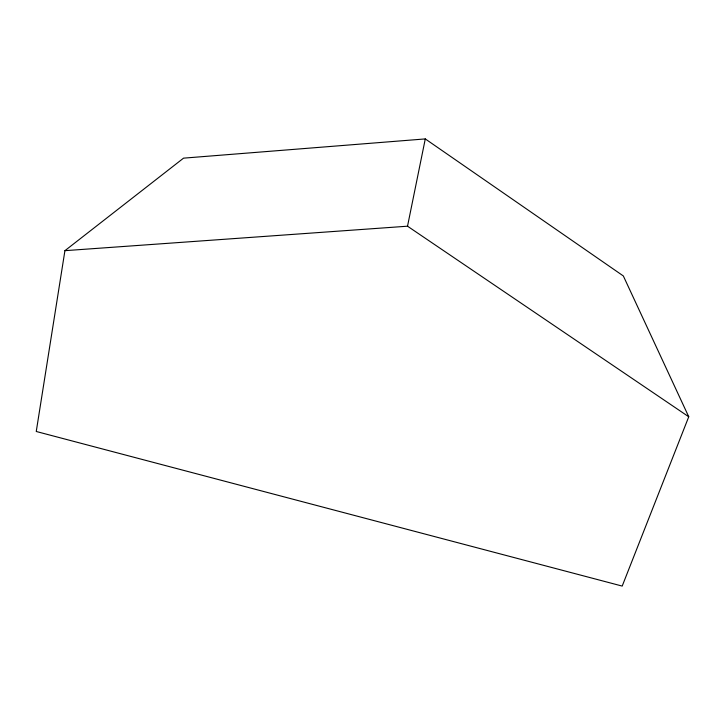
<?xml version="1.0" encoding="UTF-8"?>
<svg xmlns="http://www.w3.org/2000/svg" width="725" height="725" viewBox="0 0 725 725"><rect width="100%" height="100%" fill="white"/><g stroke="black" fill="none" stroke-linecap="round" stroke-linejoin="round"><path stroke-width="1.09" d="M64.924 250.669L36.25 431.484L622.195 586.081L688.75 416.766L623.337 275.953L425.285 138.919L183.552 158.15L64.924 250.669L407.522 226.2L688.75 416.766M407.522 226.2L425.285 138.919"/></g></svg>
